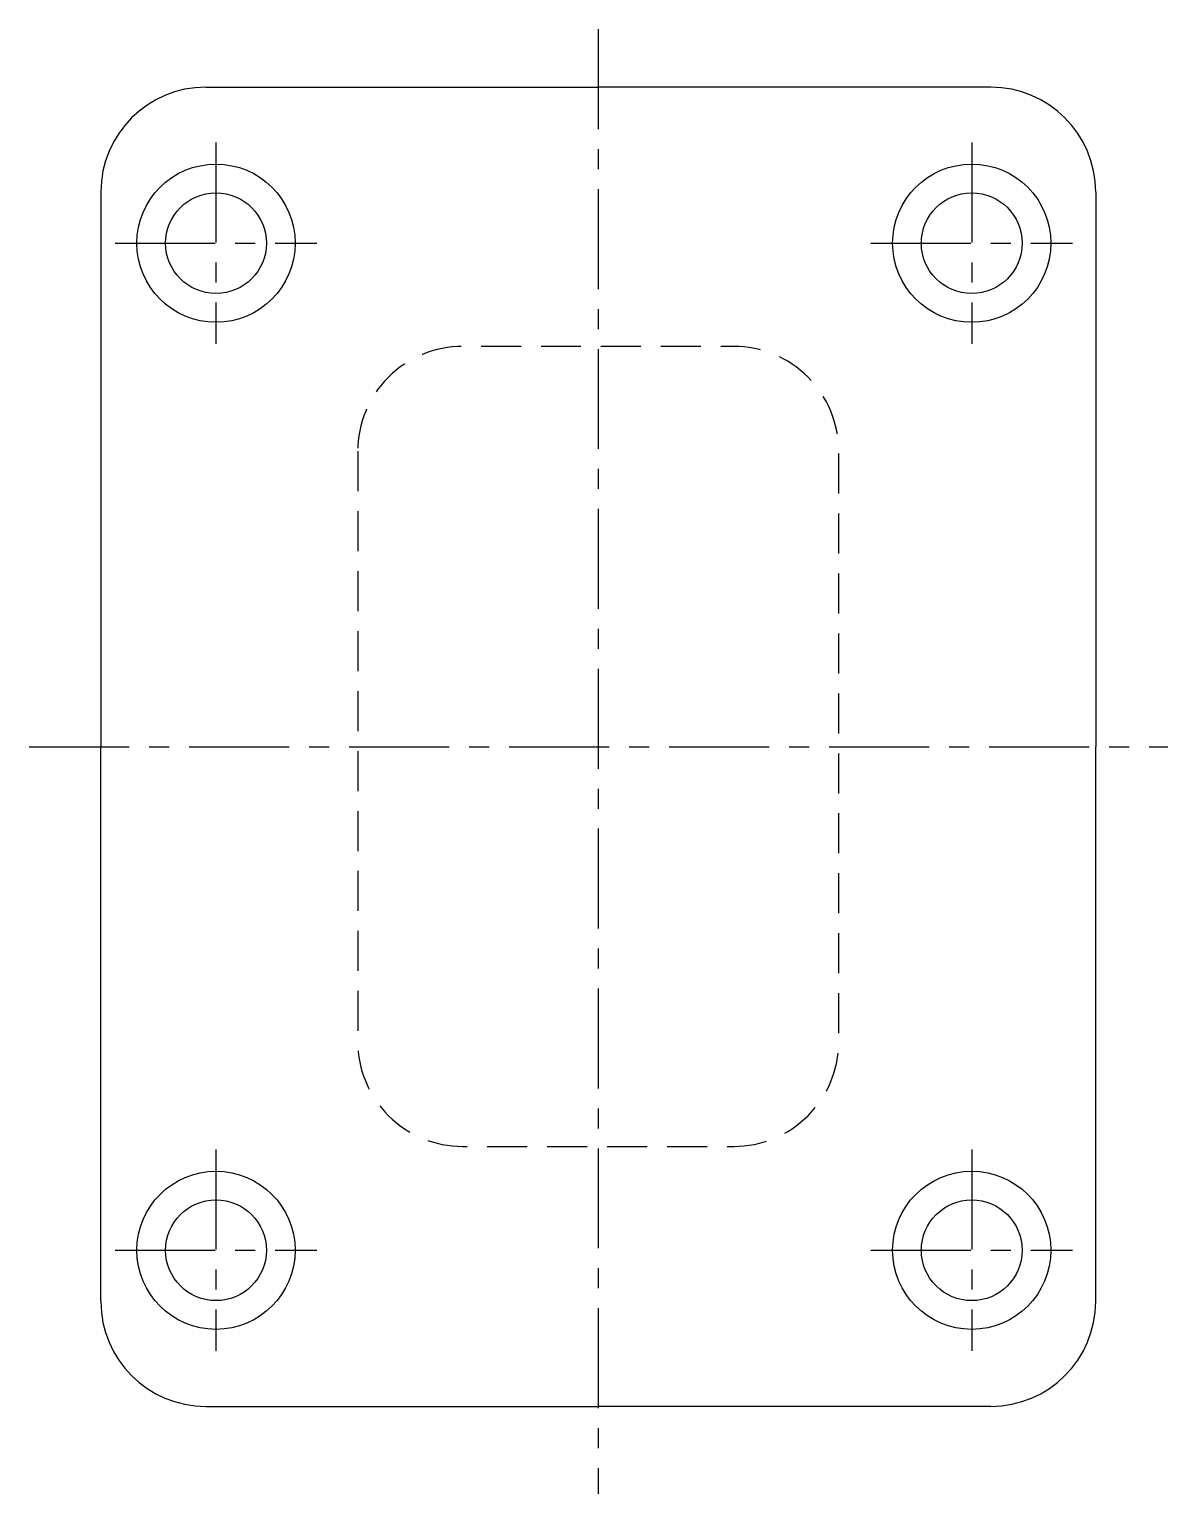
# Model space of a CAD drawing. Header units: millimetres. Extents: x 1013 to 1121, y 366 to 505.
import ezdxf

# ---------------------------------------------------------------- set-up
doc = ezdxf.new("R2010")
doc.units = ezdxf.units.MM
doc.header["$LTSCALE"] = 0.3
doc.linetypes.add('CENTER', pattern=[50.8, 31.75, -6.35, 6.35, -6.35])
doc.linetypes.add('DASHED', pattern=[19.05, 12.7, -6.35])
doc.layers.add('点画线', color=1, linetype='CENTER')
doc.layers.add('虚线', color=2, linetype='DASHED')

msp = doc.modelspace()

# ---------------------------------------------------------------- linework, layer by layer
for p, q in [((1029.8, 499.82), (1067.19, 499.82)), ((1104.58, 499.82), (1067.19, 499.82)), ((1019.8, 489.82), (1019.8, 436.95)), ((1114.58, 489.82), (1114.58, 436.95)), ((1019.8, 384.07), (1019.8, 436.95)), ((1114.58, 384.07), (1114.58, 436.95)), ((1029.8, 374.07), (1067.19, 374.07)), ((1104.58, 374.07), (1067.19, 374.07))]:
    msp.add_line(p, q)
for centre, radius in [((1030.77, 484.95), 7.54), ((1102.77, 484.95), 7.54), ((1030.77, 484.95), 4.8), ((1102.77, 484.95), 4.8), ((1030.77, 388.95), 7.54), ((1102.77, 388.95), 7.54), ((1030.77, 388.95), 4.8), ((1102.77, 388.95), 4.8)]:
    msp.add_circle(centre, radius)
for centre, start, end in [((1029.8, 489.82), 90, 180), ((1104.58, 489.82), 0, 90), ((1029.8, 384.07), 180, 270), ((1104.58, 384.07), 270, 0)]:
    msp.add_arc(centre, 10, start, end)
at = {"layer": '点画线'}
for p, q in [((1067.19, 505.34), (1067.19, 365.74)), ((1030.77, 494.55), (1030.77, 475.35)), ((1102.77, 494.55), (1102.77, 475.35)), ((1021.16, 484.95), (1040.38, 484.95)), ((1093.16, 484.95), (1112.38, 484.95)), ((1012.98, 436.95), (1121.44, 436.95)), ((1030.77, 398.55), (1030.77, 379.35)), ((1102.77, 398.55), (1102.77, 379.35)), ((1021.16, 388.95), (1040.38, 388.95)), ((1093.16, 388.95), (1112.38, 388.95))]:
    msp.add_line(p, q, dxfattribs=at)
at = {"layer": '虚线', "flags": 128}
msp.add_lwpolyline([(1044.27, 465.11), (1044.27, 436.98), (1044.27, 408.85, 0.414214), (1054.27, 398.85), (1065.02, 398.85), (1080.1, 398.85, 0.414214), (1090.1, 408.85), (1090.1, 436.98), (1090.1, 465.11, 0.414214), (1080.1, 475.11), (1065.02, 475.11), (1054.27, 475.11, 0.414214)], format="xyb", close=True, dxfattribs=at)

doc.saveas('drawing.dxf')
